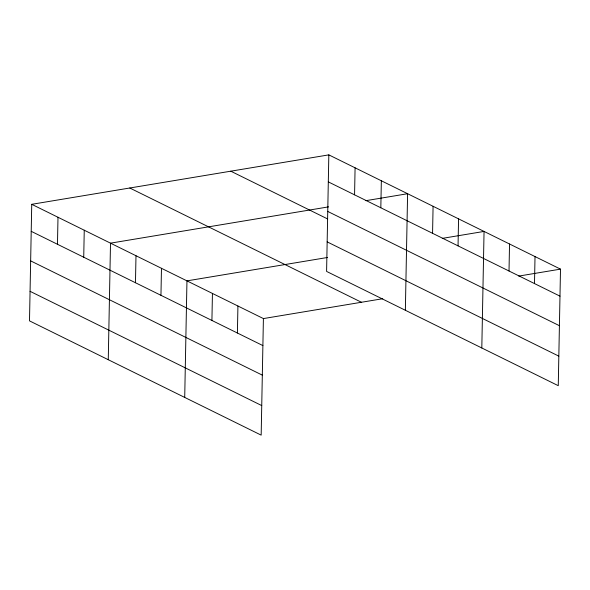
<?xml version="1.0" encoding="UTF-8"?>
<svg xmlns="http://www.w3.org/2000/svg" width="590" height="590" viewBox="0 0 590 590"><rect width="100%" height="100%" fill="white"/><g stroke="black" fill="none" stroke-linecap="round" stroke-linejoin="round"><path stroke-width="0.89" d="M31.735 204.317L29.5 320.864L261.171 435.132L263.406 318.578L31.735 204.317L328.829 154.868L560.5 269.136L558.265 385.683L326.594 271.422L328.829 154.868M57.473 244.275L57.997 217.26M83.728 257.225L84.252 230.211M108.265 359.716L110.507 243.161L328.623 206.861M135.471 282.743L135.988 255.736M160.952 295.317L161.476 268.303M184.714 397.424L186.956 280.87L327.531 257.476M211.921 320.451L212.437 293.437M237.401 333.018L237.925 306.011M354.568 194.833L355.084 167.818M380.823 207.783L381.347 180.769M405.36 310.274L407.601 193.719L365.844 200.674M432.566 233.301L433.082 206.286M458.047 245.868L458.563 218.861M481.809 347.982L484.051 231.428L442.294 238.375M509.015 271.009L509.531 243.994M534.496 283.576L535.019 256.569M263.406 318.578L382.711 298.724M518.743 276.083L560.5 269.136M328.313 181.882L559.984 296.151M327.745 211.434L559.416 325.695M230.793 171.189L327.642 218.956M327.162 241.878L558.826 356.139M129.778 187.996L361.449 302.264M31.218 231.324L262.889 345.593M30.651 260.876L262.321 375.137M30.068 291.32L261.739 405.581"/></g></svg>
